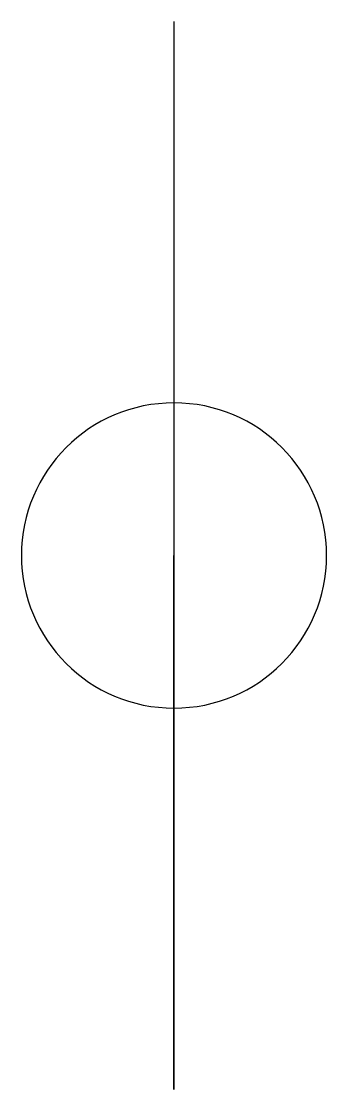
# Model space of a CAD drawing. Header units: millimetres. Extents: x 144 to 164, y 422.6 to 492.6.
import ezdxf

# ---------------------------------------------------------------- set-up
doc = ezdxf.new("R2010")
doc.units = ezdxf.units.MM

msp = doc.modelspace()

# ---------------------------------------------------------------- linework, layer by layer
at = {"extrusion": (0, 0, -1)}
for p, q in [((153.97, 492.608, 20), (153.97, 422.608, 20)), ((153.97, 492.608), (153.97, 457.608)), ((153.97, 422.608, 20), (153.97, 457.608, 20))]:
    msp.add_line(p, q, dxfattribs=at)
msp.add_circle((-153.97, 457.608, -20), 10, dxfattribs=at)

doc.saveas('drawing.dxf')
